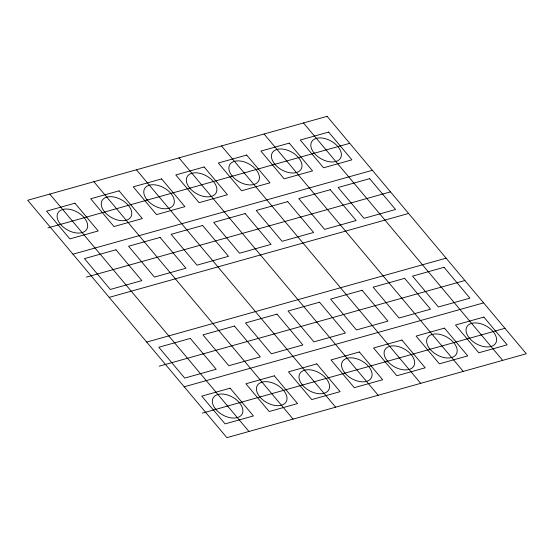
<?xml version="1.0" encoding="UTF-8"?>
<svg xmlns="http://www.w3.org/2000/svg" width="554" height="554" viewBox="0 0 554 554"><rect width="100%" height="100%" fill="white"/><g stroke="black" fill="none" stroke-linecap="round" stroke-linejoin="round"><path stroke-width="0.83" d="M47.969 227.895L349.74 143.313M72.969 254.21L372.378 170.293M86.355 277.118L390.487 191.878M109.186 297.373L408.596 213.456M146.699 342.081L446.109 258.164M159.15 366.201L464.861 280.518M184.212 386.789L483.614 302.872M202.397 413.111L504.957 328.307M303.467 122.96L502.665 360.37M264.071 134.006L463.269 371.409M221.524 145.931L420.721 383.34M178.977 157.855L378.174 395.265M136.429 169.78L335.627 407.19M93.882 181.705L293.08 419.115M49.763 194.073L248.954 431.483M327.109 116.34L27.7 200.257L226.891 437.66L526.3 353.743L327.109 116.34M74.935 203.2L46.571 211.15L69.859 238.899L98.224 230.949L74.935 203.2M119.062 190.832L90.697 198.782L113.979 226.531L142.343 218.581L119.062 190.832M161.609 178.907L133.244 186.857L156.526 214.606L184.891 206.656L161.609 178.907M204.156 166.983L175.791 174.932L199.073 202.681L227.438 194.731L204.156 166.983M246.703 155.058L218.338 163.008L241.62 190.756L269.985 182.806L246.703 155.058M289.25 143.133L260.886 151.083L284.167 178.831L312.532 170.881L289.25 143.133M328.647 132.087L300.282 140.044L323.564 167.793L351.928 159.843L328.647 132.087M115.966 249.778L84.45 258.614L110.315 289.444L141.831 280.608L115.966 249.778M160.085 237.41L128.57 246.246L154.441 277.076L185.957 268.24L160.085 237.41M202.632 225.485L171.117 234.321L196.989 265.151L228.504 256.315L202.632 225.485M245.18 213.56L213.664 222.396L239.536 253.226L271.051 244.39L245.18 213.56M287.727 201.635L256.211 210.472L282.083 241.302L313.599 232.465L287.727 201.635M330.274 189.71L298.758 198.547L324.63 229.377L356.146 220.54L330.274 189.71M369.67 178.665L338.155 187.501L364.026 218.331L395.542 209.502L369.67 178.665M190.341 338.418L158.825 347.254L184.69 378.084L216.205 369.255L190.341 338.418M234.46 326.057L202.944 334.886L228.816 365.716L260.332 356.887L234.46 326.057M277.007 314.125L245.491 322.961L271.363 353.791L302.879 344.962L277.007 314.125M319.554 302.2L288.038 311.036L313.91 341.866L345.426 333.037L319.554 302.2M362.101 290.275L330.586 299.112L356.457 329.942L387.973 321.112L362.101 290.275M404.649 278.35L373.133 287.187L399.005 318.017L430.52 309.187L404.649 278.35M444.045 267.312L412.529 276.141L438.401 306.978L469.917 298.142L444.045 267.312M230.152 388.195L201.788 396.145L225.069 423.893L253.434 415.943L230.152 388.195M274.278 375.827L245.914 383.777L269.196 411.525L297.56 403.575L274.278 375.827M316.826 363.902L288.461 371.852L311.743 399.6L340.108 391.65L316.826 363.902M359.373 351.977L331.008 359.927L354.29 387.675L382.655 379.725L359.373 351.977M401.92 340.052L373.555 348.002L396.837 375.751L425.202 367.801L401.92 340.052M444.467 328.127L416.102 336.077L439.384 363.826L467.749 355.876L444.467 328.127M483.864 317.082L455.499 325.032L478.781 352.78L507.145 344.83L483.864 317.082M274.659 164.019A16.578 10.18 29.3 0 0 300.884 169.545A16.578 10.18 29.3 0 0 284.576 149.386A16.578 10.18 29.3 0 0 274.659 164.019M232.112 175.943A16.578 10.18 29.3 0 0 258.337 181.47A16.578 10.18 29.3 0 0 242.029 161.311A16.578 10.18 29.3 0 0 232.112 175.943M189.565 187.868A16.578 10.18 29.3 0 0 215.79 193.394A16.578 10.18 29.3 0 0 199.482 173.236A16.578 10.18 29.3 0 0 189.565 187.868M147.018 199.793A16.578 10.18 29.3 0 0 173.243 205.319A16.578 10.18 29.3 0 0 156.934 185.161A16.578 10.18 29.3 0 0 147.018 199.793M104.471 211.718A16.578 10.18 29.3 0 0 130.696 217.244A16.578 10.18 29.3 0 0 114.387 197.086A16.578 10.18 29.3 0 0 104.471 211.718M60.351 224.086A16.578 10.18 29.3 0 0 86.576 229.612A16.578 10.18 29.3 0 0 70.268 209.454A16.578 10.18 29.3 0 0 60.351 224.086M314.056 152.98A16.578 10.18 29.3 0 0 340.281 158.499A16.578 10.18 29.3 0 0 323.972 138.341A16.578 10.18 29.3 0 0 314.056 152.98M429.876 349.013A16.578 10.18 29.3 0 0 456.101 354.532A16.578 10.18 29.3 0 0 439.793 334.381A16.578 10.18 29.3 0 0 429.876 349.013M387.329 360.938A16.578 10.18 29.3 0 0 413.554 366.464A16.578 10.18 29.3 0 0 397.246 346.305A16.578 10.18 29.3 0 0 387.329 360.938M344.782 372.863A16.578 10.18 29.3 0 0 371.007 378.389A16.578 10.18 29.3 0 0 354.699 358.23A16.578 10.18 29.3 0 0 344.782 372.863M302.235 384.788A16.578 10.18 29.3 0 0 328.46 390.314A16.578 10.18 29.3 0 0 312.151 370.155A16.578 10.18 29.3 0 0 302.235 384.788M259.688 396.712A16.578 10.18 29.3 0 0 285.912 402.239A16.578 10.18 29.3 0 0 269.604 382.08A16.578 10.18 29.3 0 0 259.688 396.712M215.568 409.081A16.578 10.18 29.3 0 0 241.793 414.6A16.578 10.18 29.3 0 0 225.478 394.448A16.578 10.18 29.3 0 0 215.568 409.081M469.273 337.968A16.578 10.18 29.3 0 0 495.498 343.494A16.578 10.18 29.3 0 0 479.189 323.335A16.578 10.18 29.3 0 0 469.273 337.968"/></g></svg>
